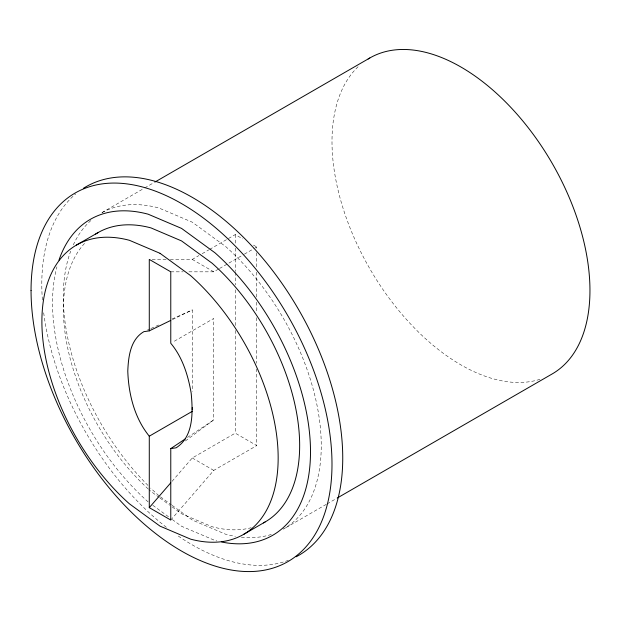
<?xml version="1.0" encoding="UTF-8"?>
<svg xmlns="http://www.w3.org/2000/svg" width="621" height="621" viewBox="0 0 621 621"><rect width="100%" height="100%" fill="white"/><g stroke="black" fill="none" stroke-linecap="round" stroke-linejoin="round"><path stroke-width="0.47" stroke-dasharray="3.1 2.33" d="M172.04 481.353L192.269 457.988L235.266 433.171L256.76 445.575L256.76 369.053M170.775 520.041L213.764 470.4L256.76 445.575M185.361 440.972L213.764 419.881L213.764 318.457L172.428 342.326M187.495 437.425L213.764 419.881M101.914 212.661L143.893 188.427M144.732 187.938L153.969 182.605M170.294 259.415L192.269 259.415L198.883 255.596M202.19 253.686L208.803 249.867M209.634 249.394L235.266 234.591L242.702 238.891M188.924 271.827L213.764 271.827L218.732 268.963M219.555 268.482L243.533 254.641M244.356 254.168L254.276 248.439M255.107 247.958L256.76 247.003L256.76 248.943M326.297 504.353L283.471 529.076A182.403 105.306 60 0 0 225.656 246.529L192.269 222.186L158.891 207.988A182.403 105.306 60 0 0 101.068 213.15M327.135 503.872L336.372 498.539M172.498 319.559L192.269 309.933L192.269 391.346M147.425 330.069L150.057 328.889M150.942 328.493L158.852 324.938M172.048 319.015L192.269 309.933M152.145 259.415L166.475 259.415M170.775 271.827L183.195 271.827M253.453 245.093L256.76 247.003M192.269 259.415L213.764 271.827M192.269 457.988L213.764 470.4M160.451 496.831L171.38 504.803M172.157 505.37L192.269 520.041L225.656 534.239A182.403 105.306 60 0 0 235.39 536.365M159.286 497.514L150.95 491.428A167.072 96.457 60 0 1 148.885 489.581M160.047 498.065L169.906 505.253M172.18 506.915L181.526 513.73L212.103 526.732A167.072 96.457 60 0 0 251.132 527.726M152.82 505.315L170.775 518.411M172.312 519.529L181.526 526.251L214.905 540.449A182.403 105.306 60 0 0 216.861 540.953M256.76 252.817L256.76 267.348M256.76 272.192L256.76 297.374M256.76 302.217L256.76 312.875M256.76 317.719L256.76 363.246M235.266 234.591L235.266 244.278M235.266 248.152L235.266 271.4M235.266 272.371L235.266 284.961M235.266 289.805L235.266 325.645M235.266 330.488L235.266 433.171M148.14 501.9A182.403 105.306 60 0 1 56.938 266.844M148.202 488.952A167.072 96.457 60 0 1 85.403 242.524M539.952 379.322A182.403 105.306 60 0 1 369.774 268.637A182.403 105.306 60 0 1 359.008 65.911M271.253 534.456A182.403 105.306 60 0 1 241.15 537.157M158.891 495.698A182.403 105.306 60 0 1 150.678 488.075M147.961 485.397A182.403 105.306 60 0 1 70.716 251.14M73.309 244.891A182.403 105.306 60 0 1 91.023 220.393M288.423 560.274A212.801 122.865 60 0 1 176.566 534.852M166.366 527.314A212.801 122.865 60 0 1 43.416 310.57M42.391 299.99A212.801 122.865 60 0 1 75.785 193.868"/><path stroke-width="0.93" d="M185.105 439.024L170.775 448.595L170.775 520.041L149.281 507.636L170.775 482.812M154.808 182.124L369.774 58.017M76.492 245.047L97.986 232.634M149.281 507.636L149.281 436.183L192.269 411.358M243.564 534.417L265.058 522.005M337.211 498.05L552.17 373.943A182.403 105.306 60 0 0 551.355 161.91A182.403 105.306 60 0 0 368.152 58.979M149.281 436.183C134.509 418.042 128.555 394.133 127.786 371.11C128.376 356.912 130.317 339.501 143.901 331.653L149.281 330.869L170.775 320.397M170.775 448.595L176.147 447.811C193.954 436.416 192.89 411.707 191.175 393.14C188.093 375.371 182.535 357.3 170.775 343.281L170.775 271.827L149.281 259.415L149.281 330.869M192.269 407.469L192.269 409.806M221.736 542.04A182.403 105.306 60 0 0 310.453 447.64A182.403 105.306 60 0 0 214.905 252.739L181.526 228.388L148.14 214.191A182.403 105.306 60 0 0 58.972 260.137M95.611 234.086A167.072 96.457 60 0 1 150.95 227.899L181.526 240.909L212.103 263.211A167.072 96.457 60 0 1 295.922 409.324A167.072 96.457 60 0 1 263.436 522.905M83.462 188.279A212.801 122.865 60 0 1 298.67 309.685A212.801 122.865 60 0 1 296.209 556.765M160.024 253.314L129.447 240.311A167.072 96.457 60 0 0 41.894 321.523A167.072 96.457 60 0 0 129.447 503.841L160.024 526.142L190.6 539.144A167.072 96.457 60 0 0 278.161 457.933A167.072 96.457 60 0 0 190.6 275.615L160.024 253.314M31.05 290.442A212.801 122.865 60 0 0 256.76 571.227A212.801 122.865 60 0 0 256.76 270.282A212.801 122.865 60 0 0 31.05 290.442"/></g></svg>
